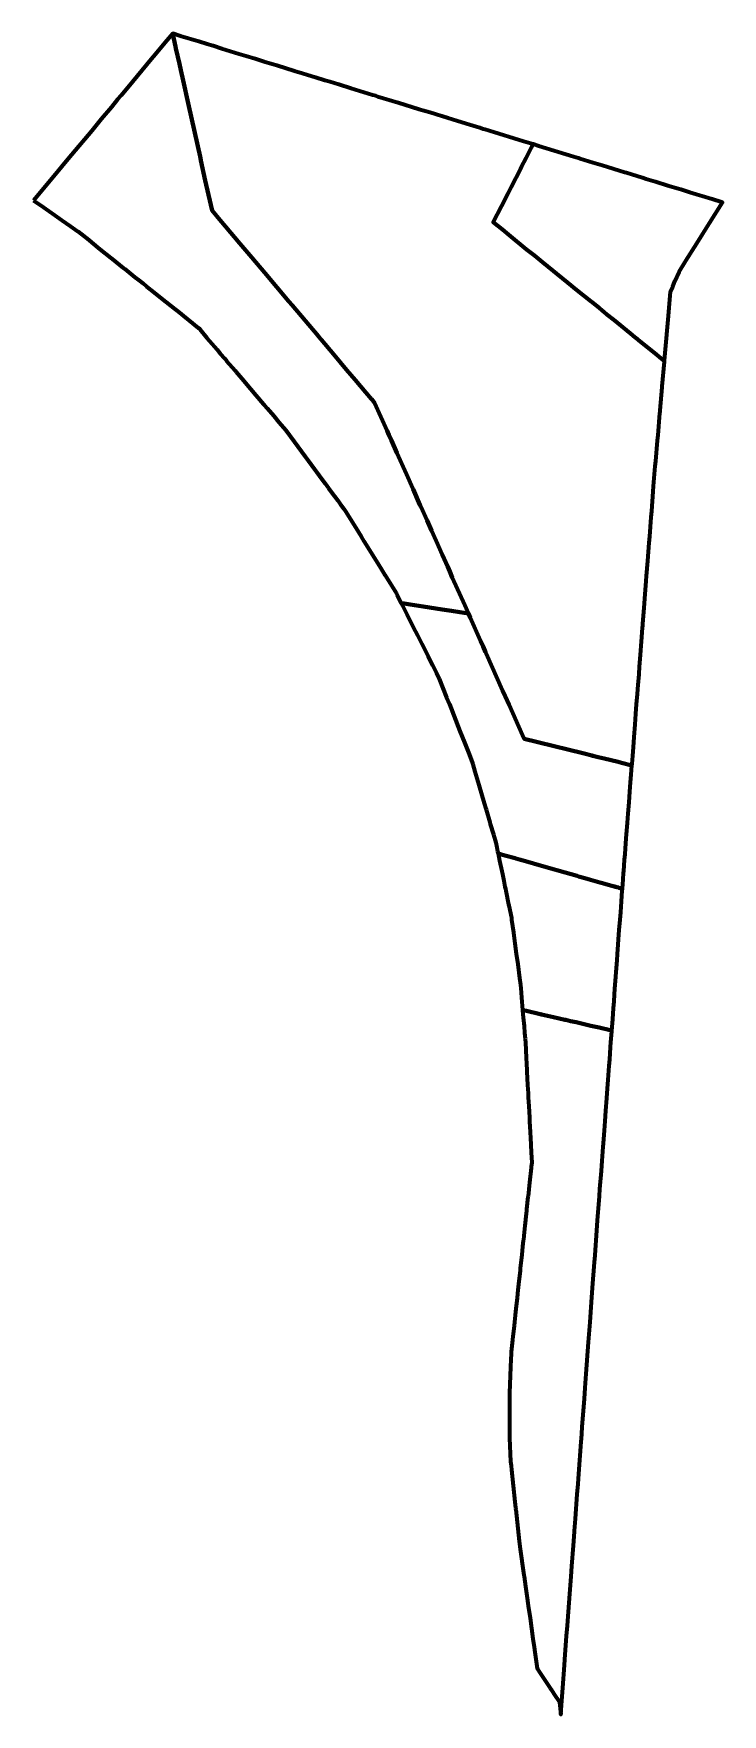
# Model space of a CAD drawing. Header units: metres. Extents: x 807805 to 807905, y 9157094 to 9157338.
import ezdxf

# ---------------------------------------------------------------- set-up
doc = ezdxf.new("R2010")
doc.units = ezdxf.units.M
doc.header["$MEASUREMENT"] = 0
doc.layers.add('2820-21183', color=1, linetype='Continuous')

msp = doc.modelspace()

# ---------------------------------------------------------------- linework, layer by layer
at = {"layer": '2820-21183', "color": 3, "lineweight": 70, "true_color": 0x00ff00}
msp.add_lwpolyline([(807805.35, 9157313.61), (807806.29, 9157312.96), (807807.59, 9157312.05), (807808.42, 9157311.47), (807809.43, 9157310.75), (807810.71, 9157309.85), (807811.73, 9157309.14), (807811.81, 9157309.08), (807812.24, 9157308.74), (807813.35, 9157307.85), (807813.77, 9157307.51), (807814.99, 9157306.53), (807816.57, 9157305.27), (807816.75, 9157305.13), (807816.77, 9157305.11), (807818.38, 9157303.82), (807818.6, 9157303.64), (807820.07, 9157302.46), (807820.59, 9157302.04), (807821.2, 9157301.56), (807821.77, 9157301.1), (807822.87, 9157300.22), (807824.11, 9157299.22), (807824.55, 9157298.88), (807825.91, 9157297.79), (807826.29, 9157297.48), (807827.65, 9157296.39), (807827.92, 9157296.17), (807829.26, 9157295.1), (807829.38, 9157295.01), (807829.49, 9157294.87), (807830.53, 9157293.65), (807830.92, 9157293.19), (807832, 9157291.93), (807832.47, 9157291.37), (807833.13, 9157290.6), (807833.39, 9157290.3), (807834.62, 9157288.86), (807834.72, 9157288.75), (807835.87, 9157287.39), (807835.89, 9157287.37), (807836.09, 9157287.14), (807837.65, 9157285.3), (807838.76, 9157284), (807838.91, 9157283.83), (807839.27, 9157283.4), (807840.23, 9157282.28), (807840.99, 9157281.39), (807842.01, 9157280.19), (807843.22, 9157278.55), (807844.82, 9157276.37), (807845.24, 9157275.79), (807846.14, 9157274.56), (807846.43, 9157274.17), (807847.24, 9157273.06), (807847.7, 9157272.44), (807848.18, 9157271.79), (807848.57, 9157271.26), (807849.52, 9157269.96), (807849.94, 9157269.39), (807850.39, 9157268.78), (807850.71, 9157268.34), (807852.52, 9157265.4), (807852.54, 9157265.37), (807852.92, 9157264.77), (807853.33, 9157264.09), (807855.35, 9157260.81), (807855.9, 9157259.93), (807856.32, 9157259.24), (807856.37, 9157259.17), (807858.05, 9157256.44), (807858.15, 9157256.28), (807858.76, 9157255.06), (807859.16, 9157255), (807859.75, 9157254.91), (807860.06, 9157254.86), (807860.7, 9157254.76), (807861.92, 9157254.57), (807864.71, 9157254.14), (807866.06, 9157253.94), (807867.26, 9157253.75), (807868.5, 9157253.56), (807867.97, 9157254.76), (807866.17, 9157258.81), (807865.8, 9157259.64), (807865.5, 9157260.32), (807864.7, 9157262.11), (807863.81, 9157264.11), (807863.13, 9157265.63), (807862.5, 9157267.06), (807861.59, 9157269.1), (807861.47, 9157269.37), (807860.48, 9157271.61), (807860.42, 9157271.74), (807859.51, 9157273.79), (807858.12, 9157276.9), (807857.33, 9157278.68), (807856.95, 9157279.53), (807856.7, 9157280.11), (807854.88, 9157284.18), (807854.46, 9157284.69), (807854.43, 9157284.72), (807853.63, 9157285.67), (807852.07, 9157287.52), (807850.82, 9157288.99), (807848.94, 9157291.22), (807847.11, 9157293.38), (807846.94, 9157293.59), (807846.91, 9157293.62), (807846.8, 9157293.75), (807846.68, 9157293.9), (807842.89, 9157298.39), (807842.43, 9157298.93), (807838.94, 9157303.06), (807837.04, 9157305.3), (807835.3, 9157307.36), (807833.24, 9157309.81), (807832.4, 9157310.8), (807831.27, 9157312.14), (807831.27, 9157312.15), (807831.08, 9157312.97), (807830.29, 9157316.52), (807829.65, 9157319.4), (807829.65, 9157319.43), (807829.53, 9157319.97), (807828.32, 9157325.38), (807827.8, 9157327.72), (807827.07, 9157331.01), (807826.73, 9157332.53), (807826.52, 9157333.47), (807826.02, 9157335.7), (807825.97, 9157335.95), (807825.57, 9157337.75), (807825.55, 9157337.85), (807824.43, 9157336.51), (807823.01, 9157334.8), (807822.45, 9157334.13), (807819.73, 9157330.86), (807818.06, 9157328.86), (807817.56, 9157328.26), (807816.65, 9157327.17), (807815.18, 9157325.41), (807813.79, 9157323.73), (807810.85, 9157320.21), (807809.86, 9157319.03), (807808.98, 9157317.96), (807808.24, 9157317.07)], close=True, dxfattribs=at)
at = {"layer": '2820-21183', "color": 4, "lineweight": 70, "true_color": 0x00ffff}
msp.add_lwpolyline([(807825.55, 9157337.85), (807825.57, 9157337.75), (807825.97, 9157335.95), (807826.02, 9157335.7), (807826.52, 9157333.47), (807826.73, 9157332.53), (807827.07, 9157331.01), (807827.8, 9157327.72), (807828.32, 9157325.38), (807829.53, 9157319.97), (807829.65, 9157319.43), (807829.65, 9157319.4), (807830.29, 9157316.52), (807831.08, 9157312.97), (807831.27, 9157312.15), (807831.27, 9157312.14), (807832.4, 9157310.8), (807833.24, 9157309.81), (807835.3, 9157307.36), (807837.04, 9157305.3), (807838.94, 9157303.06), (807842.43, 9157298.93), (807842.89, 9157298.39), (807846.68, 9157293.9), (807846.8, 9157293.75), (807846.91, 9157293.62), (807846.94, 9157293.59), (807847.11, 9157293.38), (807848.94, 9157291.22), (807850.82, 9157288.99), (807852.07, 9157287.52), (807853.63, 9157285.67), (807854.43, 9157284.72), (807854.46, 9157284.69), (807854.88, 9157284.18), (807856.7, 9157280.11), (807856.95, 9157279.53), (807857.33, 9157278.68), (807858.12, 9157276.9), (807859.51, 9157273.79), (807860.42, 9157271.74), (807860.48, 9157271.61), (807861.47, 9157269.37), (807861.59, 9157269.1), (807862.5, 9157267.06), (807863.13, 9157265.63), (807863.81, 9157264.11), (807864.7, 9157262.11), (807865.5, 9157260.32), (807865.8, 9157259.64), (807866.17, 9157258.81), (807867.97, 9157254.76), (807868.5, 9157253.56), (807868.76, 9157252.98), (807870.27, 9157249.59), (807870.64, 9157248.76), (807871, 9157247.95), (807871.1, 9157247.72), (807873.48, 9157242.37), (807873.86, 9157241.52), (807874.42, 9157240.26), (807876.36, 9157235.89), (807876.61, 9157235.33), (807878.42, 9157234.88), (807881.17, 9157234.21), (807882.75, 9157233.82), (807885.31, 9157233.19), (807886.42, 9157232.92), (807886.45, 9157232.91), (807886.58, 9157232.88), (807887.37, 9157232.69), (807888.21, 9157232.48), (807889.23, 9157232.23), (807890.25, 9157231.98), (807890.76, 9157231.85), (807892.26, 9157231.48), (807892.28, 9157231.7), (807892.37, 9157232.86), (807892.47, 9157234.13), (807892.58, 9157235.57), (807892.72, 9157237.41), (807892.84, 9157238.97), (807892.95, 9157240.39), (807893.07, 9157241.9), (807893.17, 9157243.17), (807893.29, 9157244.75), (807893.38, 9157245.84), (807893.51, 9157247.56), (807893.66, 9157249.47), (807893.82, 9157251.49), (807893.84, 9157251.8), (807893.86, 9157252.11), (807894.04, 9157254.38), (807894.2, 9157256.39), (807894.34, 9157258.24), (807894.4, 9157259.03), (807894.57, 9157261.19), (807894.77, 9157263.85), (807894.84, 9157264.77), (807895.06, 9157267.56), (807895.13, 9157268.44), (807895.35, 9157271.29), (807895.41, 9157272.08), (807895.45, 9157272.63), (807895.66, 9157274.98), (807895.72, 9157275.71), (807895.98, 9157278.71), (807896.05, 9157279.47), (807896.32, 9157282.66), (807896.34, 9157282.88), (807896.36, 9157283.1), (807896.65, 9157286.45), (807896.67, 9157286.59), (807896.98, 9157290.2), (807896.98, 9157290.26), (807896.94, 9157290.29), (807896.53, 9157290.63), (807895.58, 9157291.39), (807893.24, 9157293.29), (807893.09, 9157293.42), (807892.7, 9157293.73), (807892.04, 9157294.27), (807890.15, 9157295.8), (807889.61, 9157296.24), (807888.64, 9157297.02), (807888.18, 9157297.4), (807887.96, 9157297.58), (807887.48, 9157297.97), (807886.47, 9157298.79), (807886.34, 9157298.89), (807884.27, 9157300.57), (807882.89, 9157301.69), (807879.25, 9157304.64), (807878.09, 9157305.58), (807876.97, 9157306.49), (807874.39, 9157308.58), (807873.44, 9157309.35), (807872.11, 9157310.43), (807873.3, 9157312.77), (807874.27, 9157314.66), (807874.37, 9157314.86), (807874.71, 9157315.53), (807876.11, 9157318.26), (807876.19, 9157318.41), (807876.91, 9157319.81), (807877.44, 9157320.85), (807877.63, 9157321.23), (807877.9, 9157321.76), (807876.55, 9157322.18), (807871.55, 9157323.71), (807870.93, 9157323.9), (807870.67, 9157323.98), (807870.16, 9157324.14), (807868.23, 9157324.74), (807866.19, 9157325.36), (807865.58, 9157325.55), (807864.64, 9157325.84), (807862.95, 9157326.36), (807861.38, 9157326.84), (807858.31, 9157327.78), (807855.37, 9157328.68), (807855.04, 9157328.78), (807854.61, 9157328.92), (807851.46, 9157329.89), (807849.68, 9157330.43), (807848.41, 9157330.82), (807847.66, 9157331.05), (807846.31, 9157331.47), (807843.91, 9157332.21), (807843.73, 9157332.26), (807843.27, 9157332.4), (807840.68, 9157333.2), (807838.86, 9157333.76), (807838.25, 9157333.94), (807837.51, 9157334.17), (807836.24, 9157334.56), (807835.23, 9157334.87), (807833.95, 9157335.26), (807832.69, 9157335.65), (807831.41, 9157336.05), (807830.57, 9157336.3), (807829.34, 9157336.68), (807826.71, 9157337.49), (807825.58, 9157337.84)], close=True, dxfattribs=at)
at = {"layer": '2820-21183', "color": 1, "lineweight": 70, "true_color": 0xff0000}
for points in [[(807872.11, 9157310.43), (807873.44, 9157309.35), (807874.39, 9157308.58), (807876.97, 9157306.49), (807878.09, 9157305.58), (807879.25, 9157304.64), (807882.89, 9157301.69), (807884.27, 9157300.57), (807886.34, 9157298.89), (807886.47, 9157298.79), (807887.48, 9157297.97), (807887.96, 9157297.58), (807888.18, 9157297.4), (807888.64, 9157297.02), (807889.61, 9157296.24), (807890.15, 9157295.8), (807892.04, 9157294.27), (807892.7, 9157293.73), (807893.09, 9157293.42), (807893.24, 9157293.29), (807895.58, 9157291.39), (807896.53, 9157290.63), (807896.94, 9157290.29), (807896.98, 9157290.26), (807896.99, 9157290.28), (807896.99, 9157290.36), (807897.32, 9157294.09), (807897.32, 9157294.11), (807897.32, 9157294.14), (807897.51, 9157296.29), (807897.65, 9157297.97), (807897.86, 9157300.35), (807898.18, 9157301.09), (807898.51, 9157301.84), (807899.1, 9157303.21), (807899.97, 9157304.59), (807900.06, 9157304.74), (807900.1, 9157304.81), (807901.67, 9157307.32), (807902.56, 9157308.76), (807903.51, 9157310.28), (807905.4, 9157313.32), (807905.25, 9157313.36), (807903.9, 9157313.78), (807900.67, 9157314.77), (807899.35, 9157315.17), (807897.5, 9157315.74), (807895.69, 9157316.3), (807894.35, 9157316.71), (807893.81, 9157316.88), (807891.46, 9157317.6), (807891.22, 9157317.67), (807888.01, 9157318.66), (807886.62, 9157319.08), (807884.75, 9157319.66), (807884.5, 9157319.74), (807883.82, 9157319.94), (807878.74, 9157321.5), (807877.9, 9157321.76), (807877.63, 9157321.23), (807877.44, 9157320.85), (807876.91, 9157319.81), (807876.19, 9157318.41), (807876.11, 9157318.26), (807874.71, 9157315.53), (807874.37, 9157314.86), (807874.27, 9157314.66), (807873.3, 9157312.77)], [(807874.46, 9157134.39), (807874.48, 9157133.93), (807874.49, 9157133.7), (807874.63, 9157130.31), (807874.7, 9157129.68), (807874.76, 9157129.1), (807875.27, 9157124.43), (807875.36, 9157123.57), (807875.37, 9157123.46), (807875.38, 9157123.34), (807875.89, 9157118.69), (807876.04, 9157117.57), (807876.53, 9157114.1), (807876.58, 9157113.77), (807876.6, 9157113.57), (807876.81, 9157112.13), (807877.05, 9157110.41), (807877.15, 9157109.71), (807877.2, 9157109.33), (807877.46, 9157107.5), (807877.88, 9157104.5), (807877.96, 9157103.9), (807878.04, 9157103.36), (807878.1, 9157102.9), (807878.48, 9157100.22), (807878.93, 9157099.55), (807880.38, 9157097.35), (807880.51, 9157097.15), (807880.91, 9157096.54), (807881.72, 9157095.33), (807881.92, 9157093.53), (807882.07, 9157095.49), (807882.21, 9157097.38), (807882.46, 9157100.67), (807882.52, 9157101.51), (807882.78, 9157104.96), (807882.89, 9157106.46), (807883.04, 9157108.45), (807883.23, 9157111.08), (807883.42, 9157113.6), (807883.53, 9157115.09), (807883.76, 9157118.1), (807883.91, 9157120.08), (807883.92, 9157120.23), (807884.05, 9157121.97), (807884.31, 9157125.55), (807884.43, 9157127.07), (807884.53, 9157128.48), (807884.88, 9157133.13), (807884.97, 9157134.29), (807885.05, 9157135.37), (807885.35, 9157139.39), (807885.47, 9157140.98), (807885.62, 9157143.03), (807885.96, 9157147.63), (807886.18, 9157150.55), (807886.4, 9157153.46), (807886.55, 9157155.54), (807886.83, 9157159.28), (807886.91, 9157160.28), (807887.17, 9157163.88), (807887.28, 9157165.32), (807887.55, 9157168.88), (807887.62, 9157169.91), (807887.82, 9157172.56), (807887.93, 9157173.98), (807888.08, 9157176.05), (807888.17, 9157177.17), (807888.26, 9157178.4), (807888.36, 9157179.74), (807888.47, 9157181.28), (807888.61, 9157183.1), (807888.71, 9157184.52), (807888.81, 9157185.77), (807888.96, 9157187.79), (807889.03, 9157188.71), (807889.16, 9157190.52), (807889.22, 9157191.23), (807889.34, 9157192.85), (807889.34, 9157192.93), (807889.12, 9157192.98), (807887.48, 9157193.36), (807886.28, 9157193.64), (807884.16, 9157194.13), (807883.32, 9157194.32), (807883.01, 9157194.39), (807882.68, 9157194.47), (807882.54, 9157194.5), (807880.88, 9157194.88), (807879.14, 9157195.28), (807878.99, 9157195.32), (807878.92, 9157195.33), (807876.94, 9157195.79), (807876.39, 9157195.92), (807876.48, 9157194.85), (807876.59, 9157193.55), (807876.67, 9157192.59), (807876.74, 9157191.72), (807876.79, 9157191.21), (807876.9, 9157188.99), (807876.95, 9157188.1), (807877, 9157187.17), (807877.01, 9157186.92), (807877.06, 9157185.99), (807877.11, 9157185), (807877.17, 9157183.82), (807877.21, 9157183.2), (807877.27, 9157181.92), (807877.36, 9157180.31), (807877.39, 9157179.64), (807877.42, 9157179.09), (807877.48, 9157178.06), (807877.51, 9157177.4), (807877.62, 9157175.23), (807877.7, 9157173.77), (807877.63, 9157173.13), (807877.62, 9157173.05), (807877.62, 9157172.98), (807877.39, 9157170.85), (807877.17, 9157168.81), (807877.16, 9157168.75), (807876.97, 9157166.97), (807876.94, 9157166.71), (807876.9, 9157166.34), (807876.71, 9157164.54), (807876.55, 9157163.09), (807876.49, 9157162.49), (807876.48, 9157162.44), (807876.39, 9157161.56), (807876.26, 9157160.35), (807876.04, 9157158.38), (807876.03, 9157158.23), (807876.01, 9157158.05), (807875.79, 9157156.08), (807875.7, 9157155.18), (807875.58, 9157154.07), (807875.41, 9157152.5), (807875.36, 9157152.04), (807875.3, 9157151.5), (807875.2, 9157150.56), (807875.14, 9157150), (807874.97, 9157148.46), (807874.92, 9157147.96), (807874.74, 9157146.25), (807874.7, 9157145.94), (807874.67, 9157145.14), (807874.63, 9157144.04), (807874.5, 9157140.21), (807874.49, 9157140.09), (807874.49, 9157140.07), (807874.49, 9157139.86), (807874.48, 9157139.58), (807874.47, 9157137.04), (807874.46, 9157134.48)]]:
    msp.add_lwpolyline(points, close=True, dxfattribs=at)
at = {"layer": '2820-21183', "color": 40, "lineweight": 70, "true_color": 0xffbb00}
msp.add_lwpolyline([(807858.76, 9157255.06), (807858.93, 9157254.72), (807859.56, 9157253.46), (807860.5, 9157251.59), (807861.11, 9157250.39), (807861.72, 9157249.16), (807862.64, 9157247.33), (807863.29, 9157246.03), (807863.86, 9157244.91), (807864.27, 9157244.09), (807864.28, 9157244.06), (807865.35, 9157241.34), (807865.74, 9157240.36), (807867.28, 9157236.43), (807867.93, 9157234.79), (807868.5, 9157233.34), (807869.04, 9157231.97), (807869.13, 9157231.66), (807869.44, 9157230.61), (807869.87, 9157229.15), (807870.02, 9157228.63), (807870.79, 9157226), (807871.03, 9157225.21), (807871.07, 9157225.05), (807871.61, 9157223.23), (807871.69, 9157222.95), (807872.13, 9157221.45), (807872.48, 9157220.26), (807872.63, 9157219.54), (807872.75, 9157218.98), (807872.81, 9157218.67), (807873.82, 9157218.38), (807875.28, 9157217.97), (807875.41, 9157217.93), (807876.07, 9157217.75), (807876.12, 9157217.73), (807879.8, 9157216.69), (807882.58, 9157215.9), (807884.33, 9157215.4), (807884.5, 9157215.35), (807885.41, 9157215.09), (807886.23, 9157214.86), (807887.61, 9157214.47), (807887.8, 9157214.41), (807889.34, 9157213.98), (807889.74, 9157213.86), (807889.88, 9157213.82), (807890.05, 9157213.78), (807890.29, 9157213.71), (807890.37, 9157213.69), (807890.88, 9157213.54), (807890.98, 9157214.88), (807891.05, 9157215.84), (807891.07, 9157216.11), (807891.2, 9157217.74), (807891.27, 9157218.59), (807891.39, 9157220.18), (807891.49, 9157221.49), (807891.62, 9157223.11), (807891.72, 9157224.48), (807891.85, 9157226.12), (807891.97, 9157227.63), (807892.07, 9157229.02), (807892.16, 9157230.14), (807892.26, 9157231.48), (807890.76, 9157231.85), (807890.25, 9157231.98), (807889.23, 9157232.23), (807888.21, 9157232.48), (807887.37, 9157232.69), (807886.58, 9157232.88), (807886.45, 9157232.91), (807886.42, 9157232.92), (807885.31, 9157233.19), (807882.75, 9157233.82), (807881.17, 9157234.21), (807878.42, 9157234.88), (807876.61, 9157235.33), (807876.36, 9157235.89), (807874.42, 9157240.26), (807873.86, 9157241.52), (807873.48, 9157242.37), (807871.1, 9157247.72), (807871, 9157247.95), (807870.64, 9157248.76), (807870.27, 9157249.59), (807868.76, 9157252.98), (807868.5, 9157253.56), (807867.26, 9157253.75), (807866.06, 9157253.94), (807864.71, 9157254.14), (807861.92, 9157254.57), (807860.7, 9157254.76), (807860.06, 9157254.86), (807859.75, 9157254.91), (807859.16, 9157255)], close=True, dxfattribs=at)
at = {"layer": '2820-21183', "color": 6, "lineweight": 70, "true_color": 0xff00ff}
msp.add_lwpolyline([(807872.81, 9157218.67), (807873.03, 9157217.61), (807873.35, 9157216.1), (807873.44, 9157215.66), (807873.64, 9157214.69), (807873.81, 9157213.84), (807873.88, 9157213.54), (807873.94, 9157213.24), (807874.34, 9157211.28), (807874.38, 9157211.11), (807874.75, 9157209.33), (807874.77, 9157209.15), (807874.79, 9157209.03), (807875.04, 9157207.21), (807875.05, 9157207.12), (807875.26, 9157205.61), (807875.46, 9157204.08), (807875.67, 9157202.58), (807875.94, 9157200.56), (807876.08, 9157199.56), (807876.12, 9157199.11), (807876.24, 9157197.72), (807876.39, 9157195.92), (807876.94, 9157195.79), (807878.92, 9157195.33), (807878.99, 9157195.32), (807879.14, 9157195.28), (807880.88, 9157194.88), (807882.54, 9157194.5), (807882.68, 9157194.47), (807883.01, 9157194.39), (807883.32, 9157194.32), (807884.16, 9157194.13), (807886.28, 9157193.64), (807887.48, 9157193.36), (807889.12, 9157192.98), (807889.34, 9157192.93), (807889.47, 9157194.58), (807889.59, 9157196.21), (807889.66, 9157197.23), (807889.8, 9157199.04), (807889.93, 9157200.75), (807889.98, 9157201.45), (807890.11, 9157203.18), (807890.17, 9157204.03), (807890.43, 9157207.56), (807890.55, 9157209.06), (807890.63, 9157210.14), (807890.74, 9157211.67), (807890.86, 9157213.29), (807890.88, 9157213.54), (807890.37, 9157213.69), (807890.29, 9157213.71), (807890.05, 9157213.78), (807889.88, 9157213.82), (807889.74, 9157213.86), (807889.34, 9157213.98), (807887.8, 9157214.41), (807887.61, 9157214.47), (807886.23, 9157214.86), (807885.41, 9157215.09), (807884.5, 9157215.35), (807884.33, 9157215.4), (807882.58, 9157215.9), (807879.8, 9157216.69), (807876.12, 9157217.73), (807876.07, 9157217.75), (807875.41, 9157217.93), (807875.28, 9157217.97), (807873.82, 9157218.38)], close=True, dxfattribs=at)

doc.saveas('drawing.dxf')
